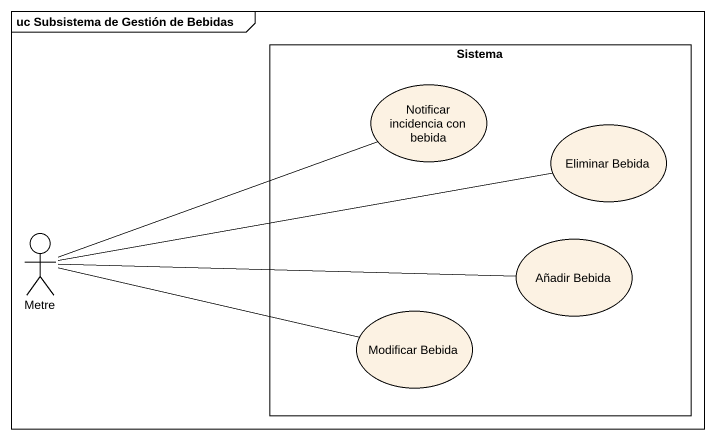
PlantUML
@startuml
mainframe uc Subsistema de Gestión de Bebidas
rectangle Sistema {
  usecase "Notificar incidencia con bebida" as Notificar_incidencia_con
  usecase "Eliminar Bebida" as Eliminar_Bebida
  usecase "Añadir Bebida" as Añadir_Bebida
  usecase "Modificar Bebida" as Modificar_Bebida
}
actor Metre
Metre -right- Notificar_incidencia_con
Metre -right- Eliminar_Bebida
Metre -right- Añadir_Bebida
Metre -right- Modificar_Bebida
@enduml
